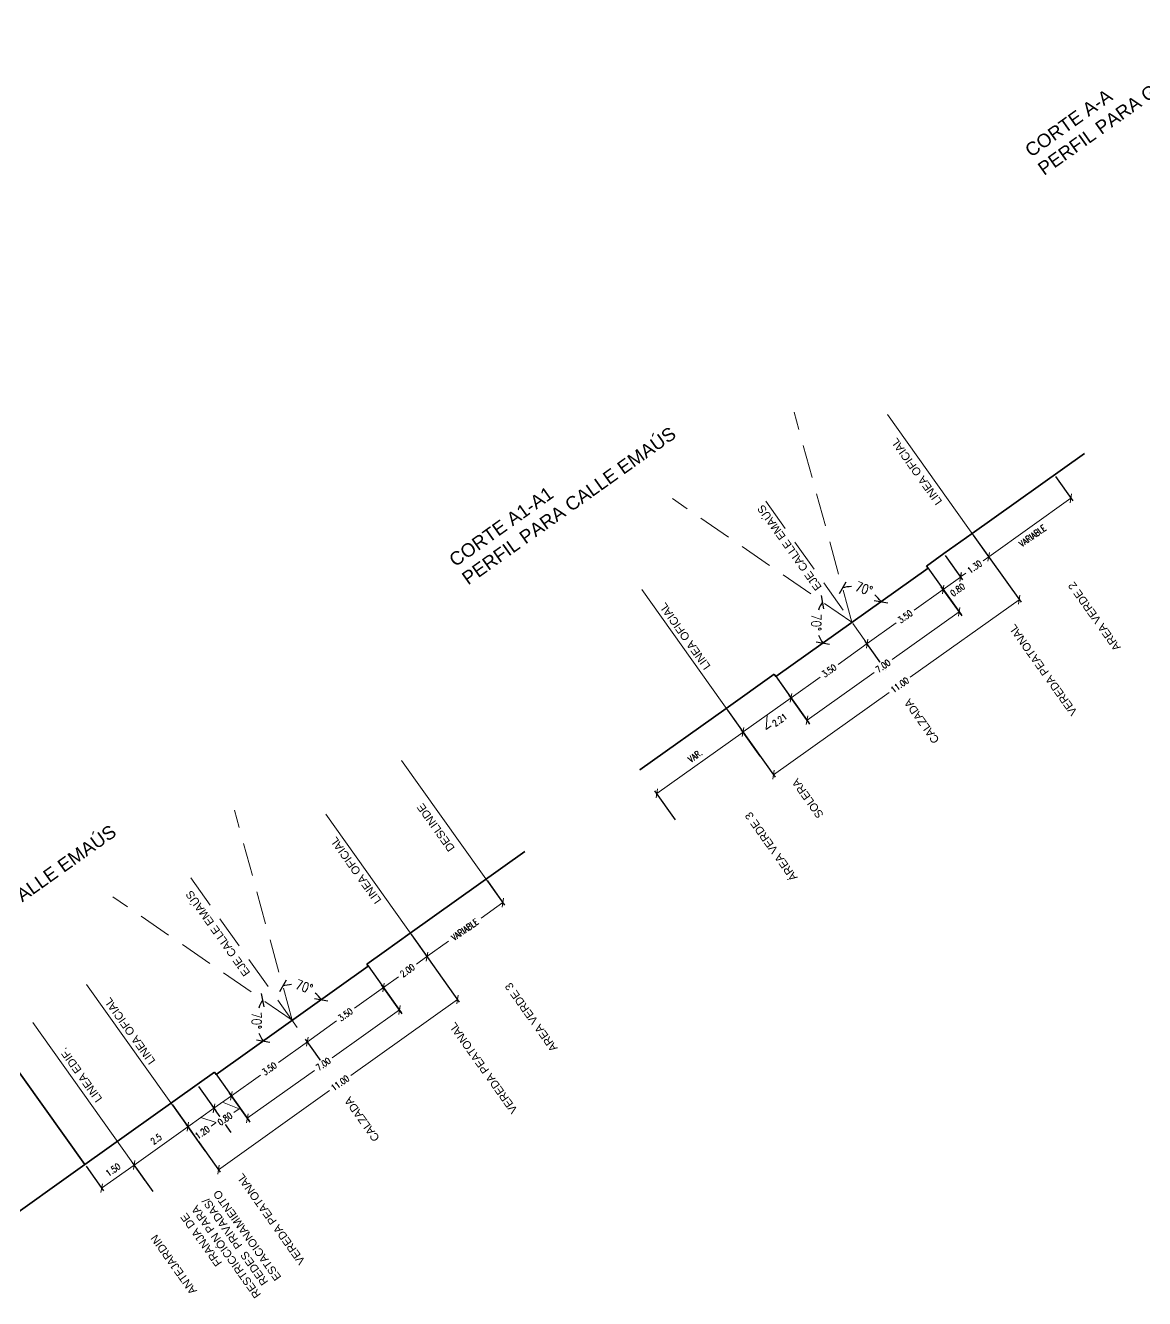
# Model space of a CAD drawing. Header units: metres. Extents: x 12 to 777, y -493 to 333.
# Drawn here: x 89.81 to 131.76, y -287.17 to -239.45 of the extents above; entities that cross this region are included whole.
import ezdxf

# ---------------------------------------------------------------- set-up
doc = ezdxf.new("R2010")
doc.units = ezdxf.units.M
doc.header["$LTSCALE"] = 5
doc.header["$MEASUREMENT"] = 0
doc.linetypes.add('HIDDEN', pattern=[0.375, 0.25, -0.125])
doc.layers.get('0').update_dxf_attribs({"color": 30})
for name, color, linetype, lineweight in [('A-ANNO-DIMS', 3, 'Continuous', 18), ('A-ANNO-TEXT', 3, 'Continuous', 18), ('A-ELEV-MBE1', 7, 'Continuous', 35), ('A-ELEV-OVHD', 3, 'HIDDEN', 18), ('A-SECT-MCUT', 7, 'Continuous', 35), ('G-ANNO-SYMB', 3, 'Continuous', 18)]:
    doc.layers.add(name, color=color, linetype=linetype, lineweight=lineweight)
doc.styles.add('E-ARIAL', font='arial.ttf')
doc.styles.add('E-ROMANS', font='romans.shx', dxfattribs={"width": 0.8})
doc.dimstyles.new('E-0200_TICK_12', dxfattribs={"dimscale": 0.001, "dimtxt": 240, "dimasz": 240, "dimexe": 120, "dimexo": 80, "dimgap": 120, "dimtad": 0, "dimzin": 0, "dimdsep": 46, "dimtxsty": 'E-ROMANS', "dimblk": 'OBLIQUE', "dimcen": 120, "dimclrd": 256, "dimclre": 256, "dimclrt": 256, "dimadec": 0, "dimazin": 0, "dimtfac": 1, "dimtmove": 1, "dimatfit": 3, "dimldrblk": 'OPEN90', "dimfxl": 1, "dimtfill": 1, "dimtolj": 1, "dimtzin": 0, "dimlwd": -1, "dimarcsym": 0})
doc.dimstyles.new('E-0200_TICK_18', dxfattribs={"dimscale": 0.001, "dimtxt": 360, "dimasz": 360, "dimexe": 180, "dimexo": 120, "dimgap": 180, "dimtad": 0, "dimzin": 0, "dimdsep": 46, "dimtxsty": 'E-ROMANS', "dimblk": 'OBLIQUE', "dimcen": 180, "dimclrd": 256, "dimclre": 256, "dimclrt": 256, "dimadec": 0, "dimazin": 0, "dimtfac": 1, "dimtmove": 1, "dimatfit": 3, "dimldrblk": 'OPEN90', "dimfxl": 1, "dimtfill": 1, "dimtolj": 1, "dimtzin": 0, "dimarcsym": 0})

# ---------------------------------------------------------------- blocks, each defined once
blk = doc.blocks.new('_Oblique')
at = {"color": 0, "linetype": 'ByBlock', "lineweight": -2}
blk.add_line((-0.5, -0.5), (0.5, 0.5), dxfattribs=at)
blk = doc.blocks.new('*D444')
at = {"layer": 'A-ANNO-DIMS', "lineweight": -2, "transparency": 16777216}
for start, end in [(90.9055, 105.4128), (35.4128, 49.9201)]:
    blk.add_arc((120.795, -261.82), 1.337, start, end, dxfattribs=at)
for p, xscale, yscale, zscale, rotation in [((120.439, -260.532), 0.36, 0.36, 0.36, 195.4127811842224), ((121.884, -261.046), 0.3599999999999999, 0.3599999999999999, 0.3599999999999999, 305.4127809248184)]:
    blk.add_blockref('_Oblique', p, dxfattribs=dict(at, xscale=xscale, yscale=yscale, zscale=zscale, rotation=rotation))
at = {"layer": 'A-ANNO-DIMS', "transparency": 16777216, "insert": (121.243, -260.561), "char_height": 0.36, "attachment_point": 5, "rotation": 340.4128, "style": 'E-ROMANS', "bg_fill": 3, "box_fill_scale": 1.25, "bg_fill_color": 256, "bg_fill_true_color": 13158600, "bg_fill_transparency": 0}
blk.add_mtext('\\A1;70°', dxfattribs=at)
blk = doc.blocks.new('_Open90')
at = {"color": 0, "linetype": 'ByBlock', "lineweight": -2}
for p, q in [((0, 0), (-1, 0)), ((-0.5, 0.5), (0, 0)), ((0, 0), (-0.5, -0.5))]:
    blk.add_line(p, q, dxfattribs=at)
blk = doc.blocks.new('*D445')
at = {"layer": 'A-ANNO-DIMS', "lineweight": -2, "transparency": 16777216}
for start, end in [(145.4128, 159.9201), (200.9055, 215.4128)]:
    blk.add_arc((120.795, -261.82), 1.337, start, end, dxfattribs=at)
for p, xscale, yscale, zscale, rotation in [((119.694, -261.062), 0.36, 0.36, 0.36, 55.41278118018971), ((119.705, -262.595), 0.3599999999999999, 0.3599999999999999, 0.3599999999999999, 305.4127809986964)]:
    blk.add_blockref('_Oblique', p, dxfattribs=dict(at, xscale=xscale, yscale=yscale, zscale=zscale, rotation=rotation))
at = {"layer": 'A-ANNO-DIMS', "transparency": 16777216, "insert": (119.458, -261.83), "char_height": 0.36, "attachment_point": 5, "rotation": 270.4128, "style": 'E-ROMANS', "bg_fill": 3, "box_fill_scale": 1.25, "bg_fill_color": 256, "bg_fill_true_color": 13158600, "bg_fill_transparency": 0}
blk.add_mtext('\\A1;70°', dxfattribs=at)
blk = doc.blocks.new('*D446')
at = {"layer": 'A-ANNO-DIMS', "lineweight": -2, "transparency": 16777216}
for p, q in [((117.931, -263.832), (118.583, -264.749)), ((116.13, -265.112), (116.783, -266.03))]:
    blk.add_line(p, q, dxfattribs=at)
at = {"layer": 'A-ANNO-DIMS', "transparency": 16777216}
for p, q in [((116.713, -265.932), (118.513, -264.651)), ((117.613, -265.291), (117.575, -265.845)), ((117.575, -265.845), (117.771, -265.706))]:
    blk.add_line(p, q, dxfattribs=at)
at = {"layer": 'A-ANNO-DIMS', "transparency": 16777216, "xscale": 0.24, "yscale": 0.24, "zscale": 0.24}
for p, rotation in [((118.513, -264.651), 35.44646380640744), ((116.713, -265.932), 215.4464638064074)]:
    blk.add_blockref('_Oblique', p, dxfattribs=dict(at, rotation=rotation))
at = {"layer": 'A-ANNO-DIMS', "transparency": 16777216, "insert": (118.085, -265.482), "char_height": 0.24, "attachment_point": 5, "rotation": 35.4465, "style": 'E-ROMANS', "bg_fill": 3, "box_fill_scale": 1.25, "bg_fill_color": 256, "bg_fill_true_color": 13158600, "bg_fill_transparency": 0}
blk.add_mtext('\\A1;2.21', dxfattribs=at)
blk = doc.blocks.new('*D447')
at = {"layer": 'A-ANNO-DIMS', "lineweight": -2, "transparency": 16777216}
for p, q in [((125.342, -258.553), (127.136, -261.072)), ((116.13, -265.112), (117.923, -267.631))]:
    blk.add_line(p, q, dxfattribs=at)
at = {"layer": 'A-ANNO-DIMS', "transparency": 16777216}
for p, q in [((127.066, -260.974), (122.983, -263.881)), ((117.853, -267.533), (122.185, -264.449))]:
    blk.add_line(p, q, dxfattribs=at)
at = {"layer": 'A-ANNO-DIMS', "transparency": 16777216, "xscale": 0.24, "yscale": 0.24, "zscale": 0.24}
for p, rotation in [((127.066, -260.974), 35.44646380640744), ((117.853, -267.533), 215.4464638064074)]:
    blk.add_blockref('_Oblique', p, dxfattribs=dict(at, rotation=rotation))
at = {"layer": 'A-ANNO-DIMS', "transparency": 16777216, "insert": (122.589, -264.172), "char_height": 0.24, "attachment_point": 5, "rotation": 35.4465, "style": 'E-ROMANS', "bg_fill": 3, "box_fill_scale": 1.25, "bg_fill_color": 256, "bg_fill_true_color": 13158600, "bg_fill_transparency": 0}
blk.add_mtext('\\A1;11.00', dxfattribs=at)
blk = doc.blocks.new('*D448')
at = {"layer": 'A-ANNO-DIMS', "transparency": 16777216}
blk.add_line((116.712, -265.933), (113.479, -268.235), dxfattribs=at)
at = {"layer": 'A-ANNO-DIMS', "lineweight": -2, "transparency": 16777216}
for p, q in [((117.358, -266.84), (116.642, -265.835)), ((114.182, -269.223), (113.409, -268.137))]:
    blk.add_line(p, q, dxfattribs=at)
at = {"layer": 'A-ANNO-DIMS', "transparency": 16777216, "xscale": 0.24, "yscale": 0.24, "zscale": 0.24}
for p, rotation in [((116.712, -265.933), 35.44646380640736), ((113.479, -268.235), 215.4464638064074)]:
    blk.add_blockref('_Oblique', p, dxfattribs=dict(at, rotation=rotation))
at = {"layer": 'A-ANNO-DIMS', "transparency": 16777216, "insert": (114.915, -266.832), "char_height": 0.24, "attachment_point": 5, "rotation": 35.4465, "style": 'E-ROMANS', "bg_fill": 3, "box_fill_scale": 1.25, "bg_fill_color": 256, "bg_fill_true_color": 13158600, "bg_fill_transparency": 0}
blk.add_mtext('\\A1;VAR.', dxfattribs=at)
blk = doc.blocks.new('*D449')
at = {"layer": 'A-ANNO-DIMS', "transparency": 16777216}
for p, q in [((121.365, -262.621), (120.275, -263.397)), ((118.513, -264.651), (119.603, -263.875))]:
    blk.add_line(p, q, dxfattribs=at)
at = {"layer": 'A-ANNO-DIMS', "lineweight": -2, "transparency": 16777216}
for p, q in [((122.068, -263.609), (121.295, -262.523)), ((119.216, -265.637), (118.444, -264.553))]:
    blk.add_line(p, q, dxfattribs=at)
at = {"layer": 'A-ANNO-DIMS', "transparency": 16777216, "xscale": 0.24, "yscale": 0.24, "zscale": 0.24}
for p, rotation in [((121.365, -262.621), 35.44646380640744), ((118.513, -264.651), 215.4464638064074)]:
    blk.add_blockref('_Oblique', p, dxfattribs=dict(at, rotation=rotation))
at = {"layer": 'A-ANNO-DIMS', "transparency": 16777216, "insert": (119.939, -263.636), "char_height": 0.24, "attachment_point": 5, "rotation": 35.4465, "style": 'E-ROMANS', "bg_fill": 3, "box_fill_scale": 1.25, "bg_fill_color": 256, "bg_fill_true_color": 13158600, "bg_fill_transparency": 0}
blk.add_mtext('\\A1;3.50', dxfattribs=at)
blk = doc.blocks.new('*D450')
at = {"layer": 'A-ANNO-DIMS', "lineweight": -2, "transparency": 16777216}
for p, q in [((124.921, -261.581), (124.146, -260.493)), ((122.068, -263.609), (121.295, -262.523))]:
    blk.add_line(p, q, dxfattribs=at)
at = {"layer": 'A-ANNO-DIMS', "transparency": 16777216}
for p, q in [((124.216, -260.591), (123.126, -261.367)), ((121.365, -262.621), (122.454, -261.845))]:
    blk.add_line(p, q, dxfattribs=at)
at = {"layer": 'A-ANNO-DIMS', "transparency": 16777216, "xscale": 0.24, "yscale": 0.24, "zscale": 0.24}
for p, rotation in [((124.216, -260.591), 35.44646380640744), ((121.365, -262.621), 215.4464638064074)]:
    blk.add_blockref('_Oblique', p, dxfattribs=dict(at, rotation=rotation))
at = {"layer": 'A-ANNO-DIMS', "transparency": 16777216, "insert": (122.79, -261.606), "char_height": 0.24, "attachment_point": 5, "rotation": 35.4465, "style": 'E-ROMANS', "bg_fill": 3, "box_fill_scale": 1.25, "bg_fill_color": 256, "bg_fill_true_color": 13158600, "bg_fill_transparency": 0}
blk.add_mtext('\\A1;3.50', dxfattribs=at)
blk = doc.blocks.new('*D451')
at = {"layer": 'A-ANNO-DIMS', "lineweight": -2, "transparency": 16777216}
for p, q in [((124.288, -259.312), (124.937, -260.225)), ((124.921, -261.581), (124.146, -260.493))]:
    blk.add_line(p, q, dxfattribs=at)
at = {"layer": 'A-ANNO-DIMS', "transparency": 16777216}
blk.add_line((124.216, -260.591), (124.868, -260.127), dxfattribs=at)
at = {"layer": 'A-ANNO-DIMS', "transparency": 16777216, "insert": (124.755, -260.601), "char_height": 0.24, "attachment_point": 5, "rotation": 35.4465, "style": 'E-ROMANS', "bg_fill": 3, "box_fill_scale": 1.25, "bg_fill_color": 256, "bg_fill_true_color": 13158600, "bg_fill_transparency": 0}
blk.add_mtext('\\A1;0.80', dxfattribs=at)
at = {"layer": 'A-ANNO-DIMS', "transparency": 16777216, "xscale": 0.24, "yscale": 0.24, "zscale": 0.24}
for p, rotation in [((124.868, -260.127), 35.44646380640744), ((124.216, -260.591), 215.4464638064074)]:
    blk.add_blockref('_Oblique', p, dxfattribs=dict(at, rotation=rotation))
blk = doc.blocks.new('*D452')
at = {"layer": 'A-ANNO-DIMS', "lineweight": -2, "transparency": 16777216}
for p, q in [((123.637, -259.775), (124.884, -261.527)), ((117.932, -263.831), (119.181, -265.587))]:
    blk.add_line(p, q, dxfattribs=at)
at = {"layer": 'A-ANNO-DIMS', "transparency": 16777216}
for p, q in [((124.814, -261.429), (122.298, -263.221)), ((119.112, -265.489), (121.626, -263.699))]:
    blk.add_line(p, q, dxfattribs=at)
at = {"layer": 'A-ANNO-DIMS', "transparency": 16777216, "xscale": 0.24, "yscale": 0.24, "zscale": 0.24}
for p, rotation in [((124.814, -261.429), 35.44646380640744), ((119.112, -265.489), 215.4464638064074)]:
    blk.add_blockref('_Oblique', p, dxfattribs=dict(at, rotation=rotation))
at = {"layer": 'A-ANNO-DIMS', "transparency": 16777216, "insert": (121.962, -263.46), "char_height": 0.24, "attachment_point": 5, "rotation": 35.4465, "style": 'E-ROMANS', "bg_fill": 3, "box_fill_scale": 1.25, "bg_fill_color": 256, "bg_fill_true_color": 13158600, "bg_fill_transparency": 0}
blk.add_mtext('\\A1;7.00', dxfattribs=at)
blk = doc.blocks.new('*D453')
at = {"layer": 'A-ANNO-DIMS', "lineweight": -2, "transparency": 16777216}
for p, q in [((128.425, -256.361), (129.073, -257.271)), ((125.342, -258.553), (125.991, -259.465))]:
    blk.add_line(p, q, dxfattribs=at)
at = {"layer": 'A-ANNO-DIMS', "transparency": 16777216}
blk.add_line((125.922, -259.367), (129.003, -257.173), dxfattribs=at)
at = {"layer": 'A-ANNO-DIMS', "transparency": 16777216, "xscale": 0.24, "yscale": 0.24, "zscale": 0.24}
for p, rotation in [((129.003, -257.173), 35.44646380640744), ((125.922, -259.367), 215.4464638064074)]:
    blk.add_blockref('_Oblique', p, dxfattribs=dict(at, rotation=rotation))
at = {"layer": 'A-ANNO-DIMS', "transparency": 16777216, "insert": (127.566, -258.582), "char_height": 0.24, "attachment_point": 5, "rotation": 35.4465, "style": 'E-ROMANS', "bg_fill": 3, "box_fill_scale": 1.25, "bg_fill_color": 256, "bg_fill_true_color": 13158600, "bg_fill_transparency": 0}
blk.add_mtext('\\A1;VARIABLE', dxfattribs=at)
blk = doc.blocks.new('*D561')
at = {"layer": 'A-ANNO-DIMS', "lineweight": -2, "transparency": 16777216}
for p, q in [((125.342, -258.553), (125.991, -259.465)), ((124.288, -259.312), (124.933, -260.218))]:
    blk.add_line(p, q, dxfattribs=at)
at = {"layer": 'A-ANNO-DIMS', "transparency": 16777216}
for p, q in [((125.922, -259.367), (125.717, -259.512)), ((124.863, -260.121), (125.067, -259.975))]:
    blk.add_line(p, q, dxfattribs=at)
at = {"layer": 'A-ANNO-DIMS', "transparency": 16777216, "xscale": 0.24, "yscale": 0.24, "zscale": 0.24}
for p, rotation in [((125.922, -259.367), 35.44646380640744), ((124.863, -260.121), 215.4464638064074)]:
    blk.add_blockref('_Oblique', p, dxfattribs=dict(at, rotation=rotation))
at = {"layer": 'A-ANNO-DIMS', "transparency": 16777216, "insert": (125.392, -259.744), "char_height": 0.24, "attachment_point": 5, "rotation": 35.4465, "style": 'E-ROMANS', "bg_fill": 3, "box_fill_scale": 1.25, "bg_fill_color": 256, "bg_fill_true_color": 13158600, "bg_fill_transparency": 0}
blk.add_mtext('\\A1;1.30', dxfattribs=at)
blk = doc.blocks.new('*D433')
at = {"layer": 'A-ANNO-DIMS', "lineweight": -2, "transparency": 16777216}
for start, end in [(90.9055, 105.4128), (35.4128, 49.9201)]:
    blk.add_arc((99.812, -276.739), 1.337, start, end, dxfattribs=at)
at = {"layer": 'A-ANNO-DIMS', "lineweight": -2, "transparency": 16777216, "xscale": 0.36, "yscale": 0.36, "zscale": 0.36}
for p, rotation in [((99.457, -275.45), 195.4127811842239), ((100.902, -275.964), 305.4127809248168)]:
    blk.add_blockref('_Oblique', p, dxfattribs=dict(at, rotation=rotation))
at = {"layer": 'A-ANNO-DIMS', "transparency": 16777216, "insert": (100.261, -275.48), "char_height": 0.36, "attachment_point": 5, "rotation": 340.4128, "style": 'E-ROMANS', "bg_fill": 3, "box_fill_scale": 1.25, "bg_fill_color": 256, "bg_fill_true_color": 13158600, "bg_fill_transparency": 0}
blk.add_mtext('\\A1;70°', dxfattribs=at)
blk = doc.blocks.new('*D434')
at = {"layer": 'A-ANNO-DIMS', "lineweight": -2, "transparency": 16777216}
for start, end in [(145.4128, 159.9201), (200.9055, 215.4128)]:
    blk.add_arc((99.812, -276.739), 1.337, start, end, dxfattribs=at)
at = {"layer": 'A-ANNO-DIMS', "lineweight": -2, "transparency": 16777216, "xscale": 0.36, "yscale": 0.36, "zscale": 0.36}
for p, rotation in [((98.712, -275.98), 55.41278118019073), ((98.723, -277.514), 305.4127809986966)]:
    blk.add_blockref('_Oblique', p, dxfattribs=dict(at, rotation=rotation))
at = {"layer": 'A-ANNO-DIMS', "transparency": 16777216, "insert": (98.476, -276.749), "char_height": 0.36, "attachment_point": 5, "rotation": 270.4128, "style": 'E-ROMANS', "bg_fill": 3, "box_fill_scale": 1.25, "bg_fill_color": 256, "bg_fill_true_color": 13158600, "bg_fill_transparency": 0}
blk.add_mtext('\\A1;70°', dxfattribs=at)
blk = doc.blocks.new('*D435')
at = {"layer": 'A-ANNO-DIMS', "lineweight": -2, "transparency": 16777216}
for p, q in [((96.297, -279.214), (96.949, -280.131)), ((95.319, -279.909), (95.972, -280.827))]:
    blk.add_line(p, q, dxfattribs=at)
at = {"layer": 'A-ANNO-DIMS', "transparency": 16777216}
for p, q in [((95.902, -280.729), (96.88, -280.033)), ((96.391, -280.381), (96.966, -280.572)), ((96.966, -280.572), (96.771, -280.711))]:
    blk.add_line(p, q, dxfattribs=at)
at = {"layer": 'A-ANNO-DIMS', "transparency": 16777216, "xscale": 0.24, "yscale": 0.24, "zscale": 0.24, "rotation": 35.44646380640744}
blk.add_blockref('_Oblique', (96.88, -280.033), dxfattribs=at)
at = {"layer": 'A-ANNO-DIMS', "transparency": 16777216, "insert": (96.446, -280.942), "char_height": 0.24, "attachment_point": 5, "rotation": 35.4465, "style": 'E-ROMANS', "bg_fill": 3, "box_fill_scale": 1.25, "bg_fill_color": 256, "bg_fill_true_color": 13158600, "bg_fill_transparency": 0}
blk.add_mtext('\\A1;1.20', dxfattribs=at)
at = {"layer": 'A-ANNO-DIMS', "transparency": 16777216, "xscale": 0.24, "yscale": 0.24, "zscale": 0.24, "rotation": 215.4464638064074}
blk.add_blockref('_Oblique', (95.902, -280.729), dxfattribs=at)
blk = doc.blocks.new('*D436')
at = {"layer": 'A-ANNO-DIMS', "lineweight": -2, "transparency": 16777216}
for p, q in [((104.283, -273.536), (106.077, -276.055)), ((95.319, -279.909), (97.116, -282.434))]:
    blk.add_line(p, q, dxfattribs=at)
at = {"layer": 'A-ANNO-DIMS', "transparency": 16777216}
for p, q in [((106.007, -275.958), (102.006, -278.806)), ((97.047, -282.337), (101.207, -279.375))]:
    blk.add_line(p, q, dxfattribs=at)
at = {"layer": 'A-ANNO-DIMS', "transparency": 16777216, "xscale": 0.24, "yscale": 0.24, "zscale": 0.24}
for p, rotation in [((106.007, -275.958), 35.44646380640744), ((97.047, -282.337), 215.4464638064074)]:
    blk.add_blockref('_Oblique', p, dxfattribs=dict(at, rotation=rotation))
at = {"layer": 'A-ANNO-DIMS', "transparency": 16777216, "insert": (101.607, -279.09), "char_height": 0.24, "attachment_point": 5, "rotation": 35.4465, "style": 'E-ROMANS', "bg_fill": 3, "box_fill_scale": 1.25, "bg_fill_color": 256, "bg_fill_true_color": 13158600, "bg_fill_transparency": 0}
blk.add_mtext('\\A1;11.00', dxfattribs=at)
blk = doc.blocks.new('*D437')
at = {"layer": 'A-ANNO-DIMS', "lineweight": -2, "transparency": 16777216}
for p, q in [((92.084, -282.21), (92.738, -283.129)), ((94.303, -282.742), (93.82, -282.064))]:
    blk.add_line(p, q, dxfattribs=at)
at = {"layer": 'A-ANNO-DIMS', "transparency": 16777216}
blk.add_line((93.89, -282.162), (92.669, -283.031), dxfattribs=at)
at = {"layer": 'A-ANNO-DIMS', "transparency": 16777216, "insert": (93.098, -282.341), "char_height": 0.24, "attachment_point": 5, "rotation": 35.4465, "style": 'E-ROMANS', "bg_fill": 3, "box_fill_scale": 1.25, "bg_fill_color": 256, "bg_fill_true_color": 13158600, "bg_fill_transparency": 0}
blk.add_mtext('\\A1;1.50', dxfattribs=at)
at = {"layer": 'A-ANNO-DIMS', "transparency": 16777216, "xscale": 0.24, "yscale": 0.24, "zscale": 0.24}
for p, rotation in [((93.89, -282.162), 35.44646380640736), ((92.669, -283.031), 215.4464638064074)]:
    blk.add_blockref('_Oblique', p, dxfattribs=dict(at, rotation=rotation))
blk = doc.blocks.new('*D438')
at = {"layer": 'A-ANNO-DIMS', "transparency": 16777216}
blk.add_line((95.901, -280.73), (93.89, -282.162), dxfattribs=at)
at = {"layer": 'A-ANNO-DIMS', "lineweight": -2, "transparency": 16777216}
for p, q in [((96.547, -281.637), (95.831, -280.632)), ((94.594, -283.15), (93.82, -282.064))]:
    blk.add_line(p, q, dxfattribs=at)
at = {"layer": 'A-ANNO-DIMS', "transparency": 16777216, "xscale": 0.24, "yscale": 0.24, "zscale": 0.24}
for p, rotation in [((95.901, -280.73), 35.44646380640736), ((93.89, -282.162), 215.4464638064074)]:
    blk.add_blockref('_Oblique', p, dxfattribs=dict(at, rotation=rotation))
at = {"layer": 'A-ANNO-DIMS', "transparency": 16777216, "insert": (94.714, -281.191), "char_height": 0.24, "attachment_point": 5, "rotation": 35.4465, "style": 'E-ROMANS', "bg_fill": 3, "box_fill_scale": 1.25, "bg_fill_color": 256, "bg_fill_true_color": 13158600, "bg_fill_transparency": 0}
blk.add_mtext('\\A1;2.5', dxfattribs=at)
blk = doc.blocks.new('*D439')
at = {"layer": 'A-ANNO-DIMS', "transparency": 16777216}
for p, q in [((100.382, -277.54), (99.293, -278.315)), ((97.531, -279.569), (98.621, -278.794))]:
    blk.add_line(p, q, dxfattribs=at)
at = {"layer": 'A-ANNO-DIMS', "lineweight": -2, "transparency": 16777216}
for p, q in [((101.086, -278.528), (100.313, -277.442)), ((98.234, -280.556), (97.462, -279.472))]:
    blk.add_line(p, q, dxfattribs=at)
at = {"layer": 'A-ANNO-DIMS', "transparency": 16777216, "xscale": 0.24, "yscale": 0.24, "zscale": 0.24}
for p, rotation in [((100.382, -277.54), 35.44646380640744), ((97.531, -279.569), 215.4464638064074)]:
    blk.add_blockref('_Oblique', p, dxfattribs=dict(at, rotation=rotation))
at = {"layer": 'A-ANNO-DIMS', "transparency": 16777216, "insert": (98.957, -278.555), "char_height": 0.24, "attachment_point": 5, "rotation": 35.4465, "style": 'E-ROMANS', "bg_fill": 3, "box_fill_scale": 1.25, "bg_fill_color": 256, "bg_fill_true_color": 13158600, "bg_fill_transparency": 0}
blk.add_mtext('\\A1;3.50', dxfattribs=at)
blk = doc.blocks.new('*D440')
at = {"layer": 'A-ANNO-DIMS', "transparency": 16777216}
for p, q in [((103.234, -275.51), (102.144, -276.285)), ((100.382, -277.54), (101.472, -276.764))]:
    blk.add_line(p, q, dxfattribs=at)
at = {"layer": 'A-ANNO-DIMS', "lineweight": -2, "transparency": 16777216}
for p, q in [((103.939, -276.5), (103.164, -275.412)), ((101.086, -278.528), (100.313, -277.442))]:
    blk.add_line(p, q, dxfattribs=at)
at = {"layer": 'A-ANNO-DIMS', "transparency": 16777216, "xscale": 0.24, "yscale": 0.24, "zscale": 0.24}
for p, rotation in [((103.234, -275.51), 35.44646380640744), ((100.382, -277.54), 215.4464638064074)]:
    blk.add_blockref('_Oblique', p, dxfattribs=dict(at, rotation=rotation))
at = {"layer": 'A-ANNO-DIMS', "transparency": 16777216, "insert": (101.808, -276.525), "char_height": 0.24, "attachment_point": 5, "rotation": 35.4465, "style": 'E-ROMANS', "bg_fill": 3, "box_fill_scale": 1.25, "bg_fill_color": 256, "bg_fill_true_color": 13158600, "bg_fill_transparency": 0}
blk.add_mtext('\\A1;3.50', dxfattribs=at)
blk = doc.blocks.new('*D441')
at = {"layer": 'A-ANNO-DIMS', "lineweight": -2, "transparency": 16777216}
for p, q in [((104.283, -273.536), (104.933, -274.448)), ((103.939, -276.5), (103.164, -275.412))]:
    blk.add_line(p, q, dxfattribs=at)
at = {"layer": 'A-ANNO-DIMS', "transparency": 16777216}
for p, q in [((104.863, -274.35), (104.466, -274.633)), ((103.234, -275.51), (103.793, -275.111))]:
    blk.add_line(p, q, dxfattribs=at)
at = {"layer": 'A-ANNO-DIMS', "transparency": 16777216, "xscale": 0.24, "yscale": 0.24, "zscale": 0.24, "rotation": 215.4464638064074}
blk.add_blockref('_Oblique', (103.234, -275.51), dxfattribs=at)
at = {"layer": 'A-ANNO-DIMS', "transparency": 16777216, "insert": (104.13, -274.872), "char_height": 0.24, "attachment_point": 5, "rotation": 35.4465, "style": 'E-ROMANS', "bg_fill": 3, "box_fill_scale": 1.25, "bg_fill_color": 256, "bg_fill_true_color": 13158600, "bg_fill_transparency": 0}
blk.add_mtext('\\A1;2.00', dxfattribs=at)
at = {"layer": 'A-ANNO-DIMS', "transparency": 16777216, "xscale": 0.24, "yscale": 0.24, "zscale": 0.24, "rotation": 35.44646380640744}
blk.add_blockref('_Oblique', (104.863, -274.35), dxfattribs=at)
blk = doc.blocks.new('*D442')
at = {"layer": 'A-ANNO-DIMS', "lineweight": -2, "transparency": 16777216}
for p, q in [((102.655, -274.694), (103.902, -276.446)), ((96.95, -278.75), (98.199, -280.505))]:
    blk.add_line(p, q, dxfattribs=at)
at = {"layer": 'A-ANNO-DIMS', "transparency": 16777216}
for p, q in [((103.832, -276.348), (101.316, -278.14)), ((98.13, -280.408), (100.643, -278.618))]:
    blk.add_line(p, q, dxfattribs=at)
at = {"layer": 'A-ANNO-DIMS', "transparency": 16777216, "xscale": 0.24, "yscale": 0.24, "zscale": 0.24}
for p, rotation in [((103.832, -276.348), 35.44646380640744), ((98.13, -280.408), 215.4464638064074)]:
    blk.add_blockref('_Oblique', p, dxfattribs=dict(at, rotation=rotation))
at = {"layer": 'A-ANNO-DIMS', "transparency": 16777216, "insert": (100.979, -278.379), "char_height": 0.24, "attachment_point": 5, "rotation": 35.4465, "style": 'E-ROMANS', "bg_fill": 3, "box_fill_scale": 1.25, "bg_fill_color": 256, "bg_fill_true_color": 13158600, "bg_fill_transparency": 0}
blk.add_mtext('\\A1;7.00', dxfattribs=at)
blk = doc.blocks.new('*D443')
at = {"layer": 'A-ANNO-DIMS', "transparency": 16777216}
for p, q in [((96.879, -280.034), (97.531, -279.57)), ((97.205, -279.802), (97.825, -280.052)), ((97.825, -280.052), (97.629, -280.191))]:
    blk.add_line(p, q, dxfattribs=at)
at = {"layer": 'A-ANNO-DIMS', "lineweight": -2, "transparency": 16777216}
for p, q in [((98.082, -280.343), (97.461, -279.472)), ((97.524, -280.94), (96.809, -279.936))]:
    blk.add_line(p, q, dxfattribs=at)
at = {"layer": 'A-ANNO-DIMS', "transparency": 16777216, "xscale": 0.24, "yscale": 0.24, "zscale": 0.24, "rotation": 35.44646380640744}
blk.add_blockref('_Oblique', (97.531, -279.57), dxfattribs=at)
at = {"layer": 'A-ANNO-DIMS', "transparency": 16777216, "insert": (97.293, -280.431), "char_height": 0.24, "attachment_point": 5, "rotation": 35.4465, "style": 'E-ROMANS', "bg_fill": 3, "box_fill_scale": 1.25, "bg_fill_color": 256, "bg_fill_true_color": 13158600, "bg_fill_transparency": 0}
blk.add_mtext('\\A1;0.80', dxfattribs=at)
at = {"layer": 'A-ANNO-DIMS', "transparency": 16777216, "xscale": 0.24, "yscale": 0.24, "zscale": 0.24, "rotation": 215.4464638064074}
blk.add_blockref('_Oblique', (96.879, -280.034), dxfattribs=at)
blk = doc.blocks.new('*D560')
at = {"layer": 'A-ANNO-DIMS', "lineweight": -2, "transparency": 16777216}
for p, q in [((107.128, -271.513), (107.776, -272.426)), ((104.283, -273.536), (104.932, -274.448))]:
    blk.add_line(p, q, dxfattribs=at)
at = {"layer": 'A-ANNO-DIMS', "transparency": 16777216}
for p, q in [((107.707, -272.328), (106.893, -272.907)), ((104.863, -274.35), (105.676, -273.772))]:
    blk.add_line(p, q, dxfattribs=at)
at = {"layer": 'A-ANNO-DIMS', "transparency": 16777216, "xscale": 0.24, "yscale": 0.24, "zscale": 0.24}
for p, rotation in [((107.707, -272.328), 35.41278118758976), ((104.863, -274.35), 215.4127811875897)]:
    blk.add_blockref('_Oblique', p, dxfattribs=dict(at, rotation=rotation))
at = {"layer": 'A-ANNO-DIMS', "transparency": 16777216, "insert": (106.285, -273.339), "char_height": 0.24, "attachment_point": 5, "rotation": 35.4128, "style": 'E-ROMANS', "bg_fill": 3, "box_fill_scale": 1.25, "bg_fill_color": 256, "bg_fill_true_color": 13158600, "bg_fill_transparency": 0}
blk.add_mtext('\\A1;VARIABLE', dxfattribs=at)
blk = doc.blocks.new('CORTE')
for p, q in [((0, 7.48), (3.075, 8.6)), ((3.075, 8.2), (3.075, 8.6)), ((0, 5.34), (3.075, 8.2)), ((6.15, 5.34), (3.075, 8.2)), ((0, 5.34), (0, 7.48)), ((0, 5.34), (0, 0)), ((6.15, 0), (6.15, 5.34)), ((0, 0), (6.15, 0))]:
    blk.add_line(p, q)

msp = doc.modelspace()

# ---------------------------------------------------------------- linework, layer by layer
at = {"layer": 'A-ELEV-MBE1'}
for p, q in [((124.241, -259.247, -791.211), (123.589, -259.711, -791.211)), ((103.259, -274.166, -791.211), (102.607, -274.629, -791.211))]:
    msp.add_line(p, q, dxfattribs=at)
at = {"layer": 'A-ELEV-MBE1', "elevation": -791.211}
for points in [[(125.296, -258.487), (129.517, -255.496)], [(116.083, -265.048), (112.848, -267.347), (112.848, -267.347)], [(104.237, -273.47), (108.535, -270.415)]]:
    msp.add_lwpolyline(points, dxfattribs=at)
at = {"layer": 'A-ELEV-OVHD'}
for p, q in [((120.795, -261.82, -791.211), (118.625, -253.95, -791.211)), ((117.571, -257.286, -791.211), (121.316, -262.554, -791.211)), ((99.812, -276.739, -791.211), (97.643, -268.868, -791.211)), ((96.018, -271.402, -791.211), (100.334, -277.473, -791.211))]:
    msp.add_line(p, q, dxfattribs=at)
at = {"layer": 'A-SECT-MCUT', "color": 6}
for p, q in [((125.296, -258.487, -791.211), (124.241, -259.247, -791.211)), ((123.589, -259.711, -791.211), (123.647, -259.792, -791.211)), ((104.237, -273.47, -791.211), (103.259, -274.166, -791.211)), ((102.607, -274.629, -791.211), (102.665, -274.711, -791.211))]:
    msp.add_line(p, q, dxfattribs=at)
at = {"layer": 'G-ANNO-SYMB'}
for p, q in [((122.13, -254.035, -791.211), (125.875, -259.302, -791.211)), ((103.915, -266.995, -791.211), (107.661, -272.263, -791.211)), ((101.071, -269.018, -791.211), (104.816, -274.285, -791.211))]:
    msp.add_line(p, q, dxfattribs=at)

# ---------------------------------------------------------------- texts
at = {"layer": 'A-ANNO-TEXT', "insert": (127.223, -244.004, -791.211), "char_height": 0.5, "attachment_point": 1, "rotation": 35.4128, "style": 'E-ARIAL'}
msp.add_mtext('CORTE A-A\\PPERFIL PARA GETSEMANÍ', dxfattribs=at)
at = {"layer": 'A-ANNO-TEXT', "char_height": 0.3, "width": 4.67313, "rotation": 125.4128, "style": 'E-ARIAL'}
for s, insert, attachment_point in [('\\pt4;AREA VERDE 2', (128.998, -260.36, -791.211), 6), ('\\pt4;VEREDA PEATONAL', (126.78, -261.947, -791.211), 6), ('\\pt4;CALZADA', (122.85, -264.741, -791.211), 6), ('\\pt4;SOLERA', (118.645, -267.731, -791.211), 6), ('\\pt4;DESLINDE', (105.802, -270.366, -791.211), 4), ('\\pt4;ÁREA VERDE 3', (116.884, -268.983, -791.211), 6), ('\\pt4;AREA VERDE 3', (107.886, -275.381, -791.211), 6), ('\\pt4;VEREDA PEATONAL', (105.797, -276.866, -791.211), 6), ('\\pt4;LINEA EDIF.', (92.583, -279.765, -791.211), 4), ('\\pt4;CALZADA', (101.867, -279.66, -791.211), 6), ('\\pt4;VEREDA PEATONAL', (97.834, -282.528, -791.211), 6), ('\\pt4;ANTEJARDIN', (94.607, -284.822, -791.211), 6)]:
    msp.add_mtext(s, dxfattribs=dict(at, insert=insert, attachment_point=attachment_point))

# ---------------------------------------------------------------- next in the draw order: dimensions: what is measured, and where the dimension line sits
at = {"layer": 'A-ANNO-DIMS'}
for base, line1, line2, picture, middle in [((121.488, -260.678), ((120.795, -261.82, -1582.421), (118.625, -253.95, -1582.421)), ((117.738, -263.993, -1582.421), (123.036, -260.227, -1582.421)), '*D444', (121.243, -260.561, -1582.421)), ((100.506, -275.596), ((99.812, -276.739, -1582.421), (97.643, -268.868, -1582.421)), ((96.756, -278.912, -1582.421), (102.054, -275.146, -1582.421)), '*D433', (100.261, -275.48, -1582.421))]:
    dim = msp.add_angular_dim_2l(base=base, line1=line1, line2=line2, dimstyle='E-0200_TICK_18', dxfattribs=at)
    dim.commit()
    dim.dimension.update_dxf_attribs({"geometry": picture, "text_midpoint": middle})

# ---------------------------------------------------------------- next in the draw order: linework, layer by layer
at = {"layer": 'A-ELEV-OVHD'}
for p, q in [((120.795, -261.82, -791.211), (114.073, -257.186, -791.211)), ((99.812, -276.739, -791.211), (93.091, -272.105, -791.211))]:
    msp.add_line(p, q, dxfattribs=at)

# ---------------------------------------------------------------- next in the draw order: dimensions: what is measured, and where the dimension line sits
at = {"layer": 'A-ANNO-DIMS'}
for base, line1, line2, picture, middle in [((119.484, -261.56), ((120.795, -261.82, -1582.421), (114.073, -257.186, -1582.421)), ((123.036, -260.227, -1582.421), (117.738, -263.993, -1582.421)), '*D445', (119.458, -261.83, -1582.421)), ((98.501, -276.478), ((99.812, -276.739, -1582.421), (93.091, -272.105, -1582.421)), ((102.054, -275.146, -1582.421), (96.756, -278.912, -1582.421)), '*D434', (98.476, -276.749, -1582.421))]:
    dim = msp.add_angular_dim_2l(base=base, line1=line1, line2=line2, dimstyle='E-0200_TICK_18', dxfattribs=at)
    dim.commit()
    dim.dimension.update_dxf_attribs({"geometry": picture, "text_midpoint": middle})

# ---------------------------------------------------------------- next in the draw order: linework, layer by layer
at = {"layer": 'A-ELEV-MBE1'}
for p, q in [((116.084, -265.047, -791.211), (117.884, -263.767, -791.211)), ((96.25, -279.149, -791.211), (96.902, -278.686, -791.211))]:
    msp.add_line(p, q, dxfattribs=at)
at = {"layer": 'A-SECT-MCUT', "color": 6}
for p, q in [((117.942, -263.849, -791.211), (123.647, -259.792, -791.211)), ((117.884, -263.767, -791.211), (117.942, -263.849, -791.211)), ((96.96, -278.767, -791.211), (102.665, -274.711, -791.211)), ((96.902, -278.686, -791.211), (96.96, -278.767, -791.211)), ((92.037, -282.144, -791.211), (96.25, -279.149, -791.211))]:
    msp.add_line(p, q, dxfattribs=at)
at = {"layer": 'G-ANNO-SYMB'}
for p, q in [((112.917, -260.595, -791.211), (116.662, -265.863, -791.211)), ((92.106, -275.392, -791.211), (95.851, -280.66, -791.211))]:
    msp.add_line(p, q, dxfattribs=at)

# ---------------------------------------------------------------- next in the draw order: texts
at = {"layer": 'A-ANNO-TEXT', "char_height": 0.5, "attachment_point": 1, "rotation": 35.4128, "style": 'E-ARIAL'}
for s, insert in [('CORTE A1-A1\\PPERFIL PARA CALLE EMAÚS', (105.633, -259.355, -791.211)), ('CORTE A2-A2\\PPERFIL PARA CALLE EMAÚS', (84.651, -274.274, -791.211))]:
    msp.add_mtext(s, dxfattribs=dict(at, insert=insert))
at = {"layer": 'A-ANNO-TEXT', "char_height": 0.3, "width": 4.67313, "attachment_point": 4, "rotation": 125.4128, "style": 'E-ARIAL'}
for s, insert in [('\\pt4;LINEA OFICIAL', (124.072, -257.376, -791.211)), ('\\pt4;EJE CALLE EMAÚS', (119.56, -260.584, -791.211)), ('\\pt4;LINEA OFICIAL', (115.39, -263.549, -791.211)), ('\\pt4;LINEA OFICIAL', (103.049, -272.323, -791.211)), ('\\pt4;EJE CALLE EMAÚS', (98.132, -275.04, -791.211)), ('\\pt4;LINEA OFICIAL', (94.579, -278.346, -791.211))]:
    msp.add_mtext(s, dxfattribs=dict(at, insert=insert))

# ---------------------------------------------------------------- next in the draw order: dimensions: what is measured, and where the dimension line sits
at = {"layer": 'A-ANNO-DIMS'}
for base, p1, p2, angle, picture, middle in [((118.513, -264.651, -791.211), (116.084, -265.047, -791.211), (117.884, -263.767, -791.211), 35.4465, '*D446', (117.869, -265.636, -791.211)), ((96.88, -280.033, -791.211), (95.273, -279.844, -791.211), (96.25, -279.149, -791.211), 35.4465, '*D435', (96.673, -280.78, -791.211)), ((92.669, -283.031, -791.211), (94.35, -282.807, -791.211), (92.037, -282.144, -791.211), 215.4465, '*D437', (93.098, -282.341, -791.211))]:
    dim = msp.add_linear_dim(base=base, p1=p1, p2=p2, angle=angle, dimstyle='E-0200_TICK_12', dxfattribs=at)
    dim.commit()
    dim.dimension.update_dxf_attribs({"geometry": picture, "text_midpoint": middle, "dimtype": 160})

# ---------------------------------------------------------------- next in the draw order: block references
at = {"layer": 'A-SECT-MCUT', "xscale": -1, "rotation": 35.41278118751517}
msp.add_blockref('CORTE', (92.038, -282.145, -791.211), dxfattribs=at)

# ---------------------------------------------------------------- next in the draw order: dimensions: what is measured, and where the dimension line sits
at = {"layer": 'A-ANNO-DIMS'}
for base, p1, p2, picture, middle in [((127.066, -260.974, -791.211), (116.084, -265.047, -791.211), (125.296, -258.487, -791.211), '*D447', (122.589, -264.172, -791.211)), ((106.007, -275.958, -791.211), (95.273, -279.844, -791.211), (104.237, -273.47, -791.211), '*D436', (101.607, -279.09, -791.211))]:
    dim = msp.add_linear_dim(base=base, p1=p1, p2=p2, angle=35.4465, text='11.00', dimstyle='E-0200_TICK_12', dxfattribs=at)
    dim.commit()
    dim.dimension.update_dxf_attribs({"geometry": picture, "text_midpoint": middle, "dimtype": 160})

# ---------------------------------------------------------------- next in the draw order: dimensions: what is measured, and where the dimension line sits
at = {"layer": 'A-ANNO-DIMS', "color": 3}
for base, p1, p2, picture, middle in [((121.365, -262.621, -791.211), (119.262, -265.703, -791.211), (122.115, -263.675, -791.211), '*D449', (119.939, -263.636, -791.211)), ((100.382, -277.54, -791.211), (98.28, -280.621, -791.211), (101.132, -278.593, -791.211), '*D439', (98.957, -278.555, -791.211))]:
    dim = msp.add_linear_dim(base=base, p1=p1, p2=p2, angle=35.4465, dimstyle='E-0200_TICK_12', dxfattribs=at)
    dim.commit()
    dim.dimension.update_dxf_attribs({"geometry": picture, "text_midpoint": middle, "dimtype": 160})
at = {"layer": 'A-ANNO-DIMS'}
for base, p1, p2, text, picture, middle in [((113.479, -268.235, -791.211), (117.404, -266.906, -791.211), (114.228, -269.288), 'VAR.', '*D448', (114.915, -266.832, -791.211)), ((93.89, -282.162, -791.211), (96.593, -281.703, -791.211), (94.64, -283.215), '2.5', '*D438', (94.714, -281.191, -791.211))]:
    dim = msp.add_linear_dim(base=base, p1=p1, p2=p2, angle=215.4465, text=text, dimstyle='E-0200_TICK_12', dxfattribs=at)
    dim.commit()
    dim.dimension.update_dxf_attribs({"geometry": picture, "text_midpoint": middle, "dimtype": 160})

# ---------------------------------------------------------------- next in the draw order: linework, layer by layer
at = {"layer": 'G-ANNO-SYMB'}
msp.add_line((90.094, -276.824, -791.211), (93.839, -282.092, -791.211), dxfattribs=at)

# ---------------------------------------------------------------- next in the draw order: texts
at = {"layer": 'A-ANNO-TEXT', "insert": (96.338, -283.584, -791.211), "char_height": 0.3, "width": 4.67313, "attachment_point": 6, "rotation": 125.4128, "style": 'E-ARIAL'}
msp.add_mtext('\\pt4;FRANJA DE RESTRICCIÓN PARA REDES  PRIVADAS/ ESTACIONAMIENTO', dxfattribs=at)

# ---------------------------------------------------------------- next in the draw order: dimensions: what is measured, and where the dimension line sits
at = {"layer": 'A-ANNO-DIMS', "color": 3}
for base, p1, p2, picture, middle in [((124.216, -260.591, -791.211), (122.115, -263.675, -791.211), (124.967, -261.646, -791.211), '*D450', (122.79, -261.606, -791.211)), ((103.234, -275.51, -791.211), (101.132, -278.593, -791.211), (103.985, -276.565, -791.211), '*D440', (101.808, -276.525, -791.211))]:
    dim = msp.add_linear_dim(base=base, p1=p1, p2=p2, angle=35.4465, dimstyle='E-0200_TICK_12', dxfattribs=at)
    dim.commit()
    dim.dimension.update_dxf_attribs({"geometry": picture, "text_midpoint": middle, "dimtype": 160})

# ---------------------------------------------------------------- next in the draw order: dimensions: what is measured, and where the dimension line sits
dim = msp.add_linear_dim(base=(124.868, -260.127, -791.211), p1=(124.967, -261.646, -791.211), p2=(124.241, -259.247, -791.211), angle=35.4465, dimstyle='E-0200_TICK_12', dxfattribs=at)
dim.commit()
dim.dimension.update_dxf_attribs({"geometry": '*D451', "text_midpoint": (124.755, -260.601, -791.211), "dimtype": 160})
dim = msp.add_linear_dim(base=(104.863, -274.35, -791.211), p1=(103.985, -276.565, -791.211), p2=(104.237, -273.47, -791.211), angle=35.4465, text='2.00', dimstyle='E-0200_TICK_12', dxfattribs=at)
dim.commit()
dim.dimension.update_dxf_attribs({"geometry": '*D441', "text_midpoint": (104.13, -274.872, -791.211), "dimtype": 160})

# ---------------------------------------------------------------- next in the draw order: dimensions: what is measured, and where the dimension line sits
for base, p1, p2, angle, picture, middle in [((129.003, -257.173, -791.211), (125.296, -258.487, -791.211), (128.378, -256.296, -791.211), 35.4465, '*D453', (127.566, -258.582, -791.211)), ((107.707, -272.328, -791.211), (104.237, -273.47, -791.211), (107.081, -271.448, -791.211), 35.4128, '*D560', (106.285, -273.339, -791.211))]:
    dim = msp.add_linear_dim(base=base, p1=p1, p2=p2, angle=angle, text='VARIABLE', dimstyle='E-0200_TICK_12', dxfattribs=at)
    dim.commit()
    dim.dimension.update_dxf_attribs({"geometry": picture, "text_midpoint": middle, "dimtype": 160})
at = {"layer": 'A-ANNO-DIMS'}
for base, p1, p2, picture, middle in [((124.814, -261.429, -791.211), (117.885, -263.766, -791.211), (123.59, -259.71, -791.211), '*D452', (121.962, -263.46, -791.211)), ((103.832, -276.348, -791.211), (96.903, -278.685, -791.211), (102.608, -274.629, -791.211), '*D442', (100.979, -278.379, -791.211))]:
    dim = msp.add_linear_dim(base=base, p1=p1, p2=p2, angle=35.4465, text='7.00', dimstyle='E-0200_TICK_12', dxfattribs=at)
    dim.commit()
    dim.dimension.update_dxf_attribs({"geometry": picture, "text_midpoint": middle, "dimtype": 160})

# ---------------------------------------------------------------- next in the draw order: dimensions: what is measured, and where the dimension line sits
at = {"layer": 'A-ANNO-DIMS', "color": 3}
dim = msp.add_linear_dim(base=(125.922, -259.367, -791.211), p1=(124.241, -259.247, -791.211), p2=(125.296, -258.487, -791.211), angle=35.4465, dimstyle='E-0200_TICK_12', dxfattribs=at)
dim.commit()
dim.dimension.update_dxf_attribs({"geometry": '*D561', "text_midpoint": (125.392, -259.744, -791.211)})
dim = msp.add_linear_dim(base=(97.531, -279.57, -791.211), p1=(97.57, -281.005, -791.211), p2=(98.128, -280.409, -791.211), angle=35.4465, dimstyle='E-0200_TICK_12', dxfattribs=at)
dim.commit()
dim.dimension.update_dxf_attribs({"geometry": '*D443', "text_midpoint": (97.531, -280.261, -791.211), "dimtype": 160})

doc.saveas('drawing.dxf')
